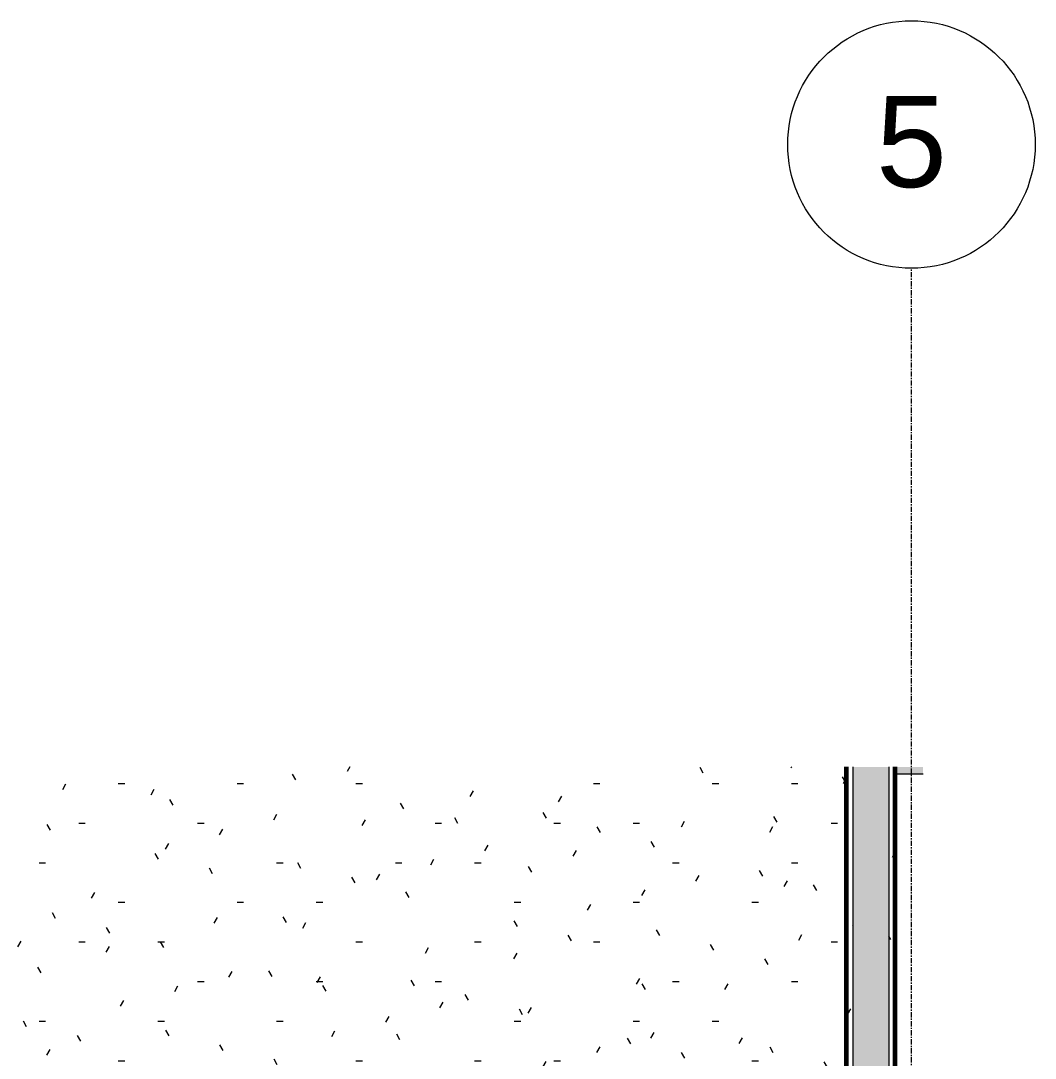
# Model space of a CAD drawing. Header units: inches. Extents: x -1667 to 6641, y -48 to 265.
# Drawn here: x 733.2 to 831.5, y 92.4 to 193 of the extents above; entities that cross this region are included whole.
import ezdxf

# ---------------------------------------------------------------- set-up
doc = ezdxf.new("R2010")
doc.units = ezdxf.units.IN
doc.header["$MEASUREMENT"] = 0
doc.linetypes.add('Grid Line 1_2_', pattern=[0.875, 0.5, -0.125, 0.125, -0.125])
for name, color, linetype, lineweight in [('A-CLNG', 13, 'Continuous', 18), ('A-WALL', 113, 'Continuous', 18), ('A-WALL-PATT', 111, 'Continuous', 18), ('I-WALL', 2, 'Continuous', 18), ('S-GRID', 1, 'Continuous', 9), ('S-GRID-IDEN', 1, 'Continuous', 9)]:
    doc.layers.add(name, color=color, linetype=linetype, lineweight=lineweight)
doc.styles.add('Arial', font='arial.ttf', dxfattribs={"height": 8.851796})
pattern_1 = [(0, (688.848, 0), (15.36, 3.84), [0.634, -10.886, 0.634, -10.886, -61.44]), (0, (688.848, 0), (15.36, 3.84), [-23.04, 0.634, -22.406, 0.634, -10.886, -26.88]), (0, (688.848, 0), (15.36, 3.84), [-57.6, 0.634, -7.046, 0.634, -18.566]), (120, (694.608, 1.92), (-11.00554, 11.38215), [0.634, -10.886, 0.634, -10.886, -61.44]), (120, (694.608, 1.92), (-11.00554, 11.38215), [-23.04, 0.634, -22.406, 0.634, -10.886, -26.88]), (120, (694.608, 1.92), (-11.00554, 11.38215), [-57.6, 0.634, -7.046, 0.634, -18.566]), (240, (696.528, 9.6), (-4.35446, -15.22215), [0.634, -10.886, 0.634, -10.886, -61.44]), (240, (696.528, 9.6), (-4.35446, -15.22215), [-23.04, 0.634, -22.406, 0.634, -10.886, -26.88]), (240, (696.528, 9.6), (-4.35446, -15.22215), [-57.6, 0.634, -7.046, 0.634, -18.566])]

# ---------------------------------------------------------------- blocks, each defined once
blk = doc.blocks.new('Grid - Grid Head - Circle-50561-Kitchen - North Elevation')
at = {"layer": 'S-GRID-IDEN', "color": 7}
blk.add_circle((895.39, 181), 12, dxfattribs=at)
blk = doc.blocks.new('Open Source Metal Building_Exterior_rvt-5-Kitchen - North Elevation')
at = {"layer": 'S-GRID', "linetype": 'Grid Line 1_2_'}
blk.add_line((1122.35, -48), (1122.35, 169), dxfattribs=at)
at = {"layer": 'S-GRID-IDEN', "insert": (1122.35, 185.72), "char_height": 8.85, "width": 8.208, "attachment_point": 2, "line_spacing_factor": 0.938532, "style": 'Arial', "bg_fill": 3, "box_fill_scale": 1.25, "bg_fill_color": 0, "bg_fill_transparency": 0}
blk.add_mtext('5', dxfattribs=at)
at = {"color": 90, "lineweight": 5}
blk.add_blockref('Grid - Grid Head - Circle-50561-Kitchen - North Elevation', (226.96, 0), dxfattribs=at)

msp = doc.modelspace()

# ---------------------------------------------------------------- hatches: boundary and pattern name
at = {"layer": 'A-CLNG'}
msp.add_hatch(color=256, dxfattribs=at).paths.add_polyline_path([(820.66, 120), (820.66, 120.65), (817.97, 120.65), (817.97, 120)], flags=0)
at = {"layer": 'A-WALL-PATT', "lineweight": 9}
h = msp.add_hatch(dxfattribs=at)
h.set_pattern_fill('FP_13', color=256, style=0, pattern_type=2)
h.set_pattern_definition(pattern_1)
h.paths.add_polyline_path([(635.97, 0), (636.22, 0), (636.22, 34.5), (635.97, 34.5), (635.97, 3.5)], flags=0)
h.paths.add_polyline_path([(720.42, 34), (741.22, 34), (741.22, 34.5), (717.22, 34.5), (717.22, 34)], flags=0)
h.paths.add_polyline_path([(647.35, 40), (692.85, 40), (692.87, 46.5), (692.93, 46.61), (693.06, 46.71), (693.22, 46.75), (693.42, 46.68), (693.51, 46.61), (693.59, 46.45), (693.59, 46.04), (693.59, 44.59), (693.59, 42.5), (693.6, 40), (785.01, 40), (784.68, 41.29), (784.27, 43.21), (784.09, 44.18), (783.95, 45.1), (783.84, 45.96), (783.74, 47.34), (783.71, 48.2), (783.7, 50.19), (783.73, 51.56), (783.77, 52.3), (783.84, 53.1), (783.95, 54), (629.23, 54), (629.24, 53.96), (629.35, 53.1), (629.42, 52.3), (629.49, 50.86), (629.49, 48.87), (629.45, 47.34), (629.42, 46.76), (629.35, 45.96), (629.24, 45.1), (629.1, 44.18), (628.75, 42.4), (628.49, 41.2), (628.19, 40), (646.89, 40)], flags=0)
h.paths.add_polyline_path([(626.85, 40), (627.89, 40), (627.97, 40.38), (628.24, 41.65), (628.49, 43.08), (628.51, 43.21), (628.75, 45.1), (628.89, 46.76), (628.94, 48.2), (628.94, 50.19), (628.92, 51.56), (628.83, 53.1), (628.75, 54), (626.85, 54), (626.85, 40.19)], flags=0)
h.paths.add_polyline_path([(785.5, 40), (786.35, 40), (786.35, 54), (784.44, 54), (784.36, 53.1), (784.27, 51.56), (784.25, 50.19), (784.25, 48.2), (784.3, 46.76), (784.44, 45.1), (784.55, 44.18), (784.7, 43.08), (784.95, 41.65), (785.04, 41.2), (785.31, 40)], flags=0)
h.paths.add_polyline_path([(625.6, 70.12), (625.6, 90), (787.6, 90), (787.6, 70.12), (787.97, 70.12), (787.97, 90), (813.22, 90), (813.22, 120.65), (599.97, 120.65), (599.97, 90), (625.22, 90), (625.22, 70.12)], flags=0)
h = msp.add_hatch(dxfattribs=at)
h.set_pattern_fill('FP_13', color=256, style=0, pattern_type=2)
h.set_pattern_definition(pattern_1)
h.paths.add_polyline_path([(813.85, 0), (813.85, 120.65), (813.22, 120.65), (813.22, 0)], flags=0)
h = msp.add_hatch(dxfattribs=at)
h.set_pattern_fill('FP_13', color=256, style=0, pattern_type=2)
h.set_pattern_definition(pattern_1)
h.paths.add_polyline_path([(817.35, 0), (817.97, 0), (817.97, 120.65), (817.35, 120.65), (817.35, 22.9)], flags=0)
at = {"layer": 'I-WALL', "lineweight": 5}
msp.add_hatch(color=256, dxfattribs=at).paths.add_polyline_path([(813.85, 0), (817.35, 0), (817.35, 120.65), (813.85, 120.65), (813.85, 22.9)], flags=0)

# ---------------------------------------------------------------- linework, layer by layer
at = {"layer": 'A-CLNG'}
msp.add_line((817.97, 120), (820.66, 120), dxfattribs=at)
at = {"layer": 'A-WALL'}
for p, q in [((813.85, 120.65), (813.85, 0)), ((817.35, 120.65), (817.35, 0))]:
    msp.add_line(p, q, dxfattribs=at)
at = {"layer": 'I-WALL', "lineweight": 60}
for p, q in [((813.22, 120.65), (813.22, 70.12)), ((817.97, 0), (817.97, 120.65))]:
    msp.add_line(p, q, dxfattribs=at)

# ---------------------------------------------------------------- next in the draw order: block references
at = {"color": 90, "lineweight": 5}
msp.add_blockref('Open Source Metal Building_Exterior_rvt-5-Kitchen - North Elevation', (-302.81, 0), dxfattribs=at)

doc.saveas('drawing.dxf')
